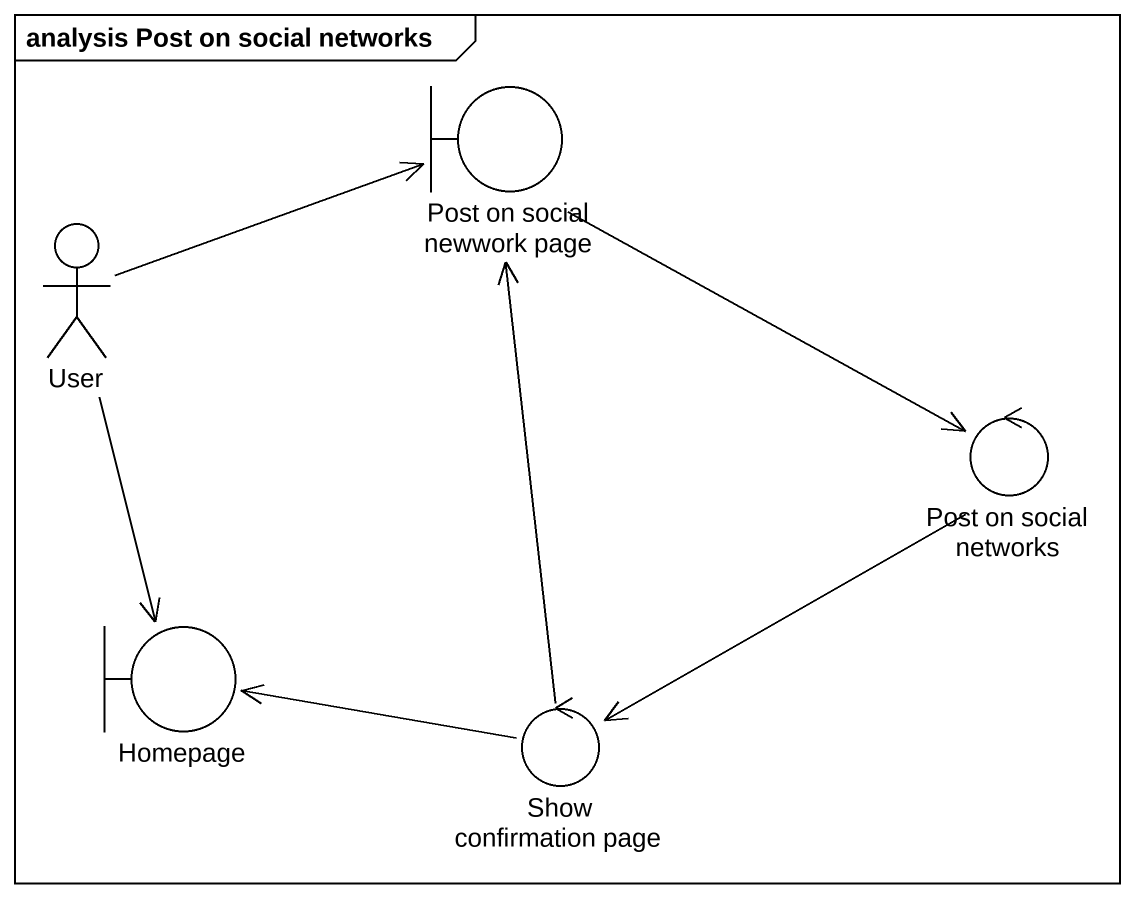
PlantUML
@startuml
mainframe analysis Post on social networks
boundary "Post on social newwork page" as Post_on_social_newwork_page
actor User
control "Post on social networks" as Post_on_social_networks
boundary Homepage
control "Show confirmation page" as Show_confirmation_page
Post_on_social_newwork_page --> Post_on_social_networks
User -right-> Post_on_social_newwork_page
User --> Homepage
Post_on_social_networks --> Show_confirmation_page
Show_confirmation_page -up-> Post_on_social_newwork_page
Show_confirmation_page -left-> Homepage
@enduml
